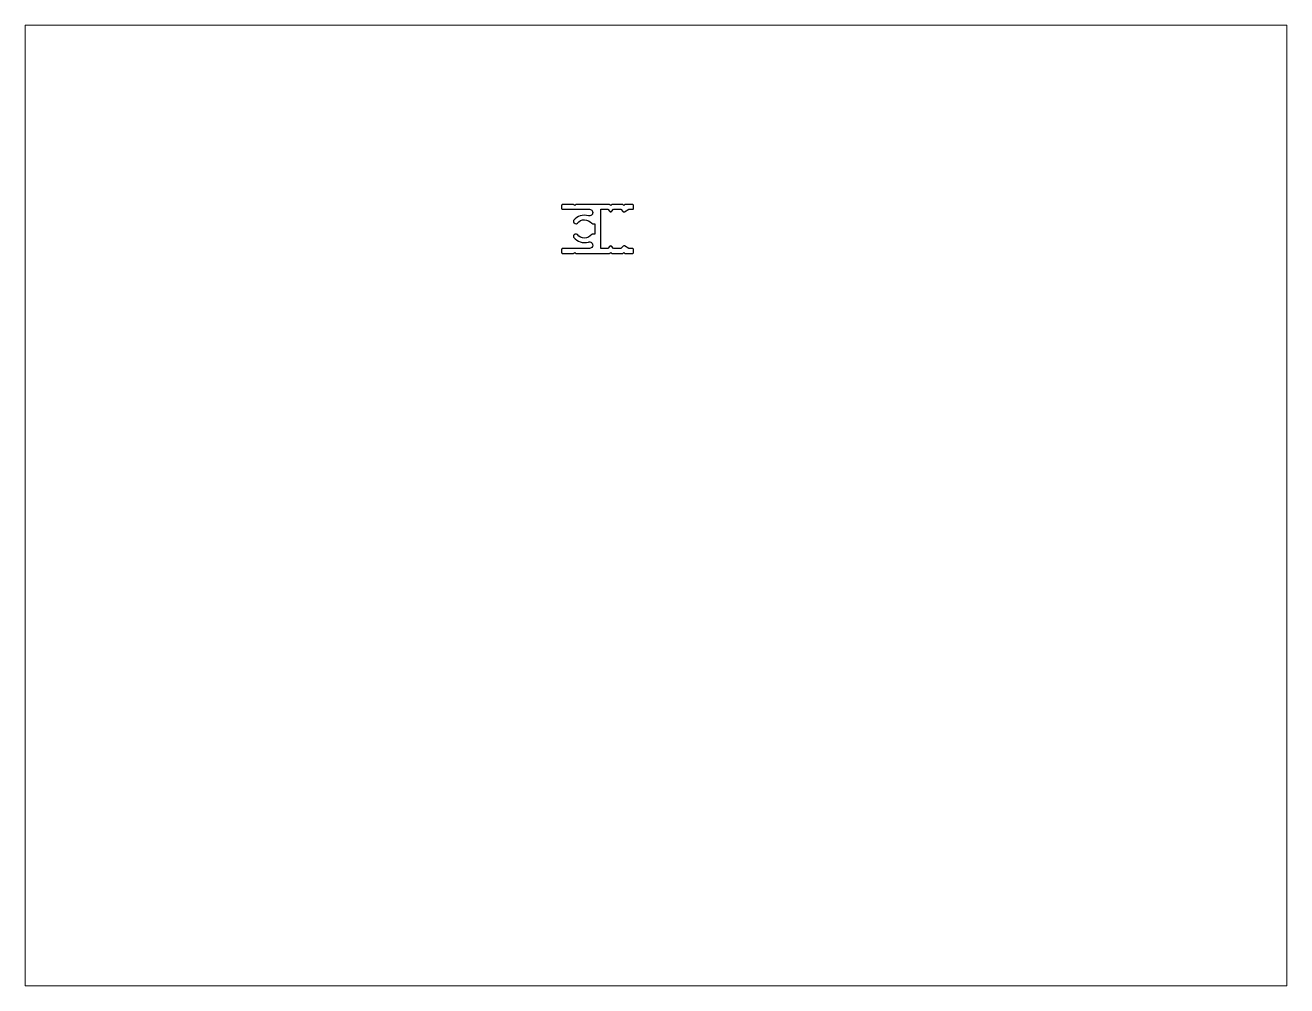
# Paper-space layout 'Layout1' of a CAD drawing. Extents: x 27 to 240, y 20 to 183.
# The model-space entities are those that its viewports show. They can reach past a viewport. Long polylines and large blocks are cut down to what shows.
import ezdxf

# ---------------------------------------------------------------- set-up
doc = ezdxf.new("R2010")
doc.units = 0
doc.header["$LTSCALE"] = 15
doc.layers.get('0').update_dxf_attribs({"linetype": 'CONTINUOUS'})
doc.layers.add('LINIE', color=7, linetype='CONTINUOUS')

msp = doc.modelspace()

# ---------------------------------------------------------------- linework, layer by layer
at = {"layer": 'LINIE'}
msp.add_lwpolyline([(180.85, 220.14), (182.21, 220.92), (183.35, 220.92, 0.414214), (183.65, 221.22), (183.65, 222.12, 0.414214), (183.35, 222.42), (181.08, 222.42, 0.198912), (180.86, 222.34), (180.65, 222.12), (180.44, 222.34, 0.198912), (180.23, 222.42), (177.07, 222.42, 0.198912), (176.86, 222.34), (176.65, 222.12), (176.43, 222.34, 0.198912), (176.22, 222.42), (166.07, 222.42, 0.198912), (165.86, 222.34), (165.65, 222.12), (165.43, 222.34, 0.198912), (165.22, 222.42), (161.95, 222.42, 0.414214), (161.65, 222.12), (161.65, 221.22, 0.414214), (161.95, 220.92), (170.15, 220.92, -0.414214), (171.15, 219.92), (171.15, 219.9, -0.502761), (169.86, 218.94, 0.31045), (165.33, 217.5, 0.454557), (165.48, 216.76), (165.83, 216.55, 0.370269), (166.47, 216.68, -0.484886), (170.86, 216.64, 0.231789), (171.1, 216.52), (171.85, 216.52), (171.85, 213.32), (171.1, 213.32, 0.231789), (170.86, 213.21, -0.484886), (166.47, 213.17, 0.370269), (165.83, 213.29), (165.48, 213.09, 0.454557), (165.33, 212.35, 0.31045), (169.86, 210.9, -0.502761), (171.15, 209.94), (171.15, 209.92, -0.414214), (170.15, 208.92), (161.95, 208.92, 0.414214), (161.65, 208.62), (161.65, 207.72, 0.414214), (161.95, 207.42), (165.22, 207.42, 0.198912), (165.43, 207.51), (165.65, 207.73), (165.86, 207.51, 0.198912), (166.07, 207.42), (176.22, 207.42, 0.198912), (176.43, 207.51), (176.65, 207.73), (176.86, 207.51, 0.198912), (177.07, 207.42), (180.23, 207.42, 0.198912), (180.44, 207.51), (180.65, 207.72), (180.86, 207.51, 0.198912), (181.08, 207.42), (183.35, 207.42, 0.414214), (183.65, 207.72), (183.65, 208.62, 0.414214), (183.35, 208.92), (182.21, 208.92), (180.85, 209.71, 0.339454), (180.49, 209.66), (179.76, 208.92), (177.55, 208.92), (176.86, 209.61, 0.414214), (176.44, 209.61), (175.75, 208.92), (173.65, 208.92), (173.65, 220.92), (175.75, 220.92), (176.44, 220.24, 0.414214), (176.86, 220.24), (177.55, 220.92), (179.76, 220.92), (180.49, 220.19, 0.339454)], format="xyb", close=True, dxfattribs=at)

psp = doc.layouts.get("Layout1")

# ---------------------------------------------------------------- viewports
at = {"layer": '0', "color": 0, "linetype": 'BYBLOCK', "ltscale": 0.05}
psp.add_viewport(center=(133.35, 101.6), size=(213.36, 162.56), view_center_point=(190.51, 130.3), view_height=293.8955, dxfattribs=at)

doc.saveas('drawing.dxf')
